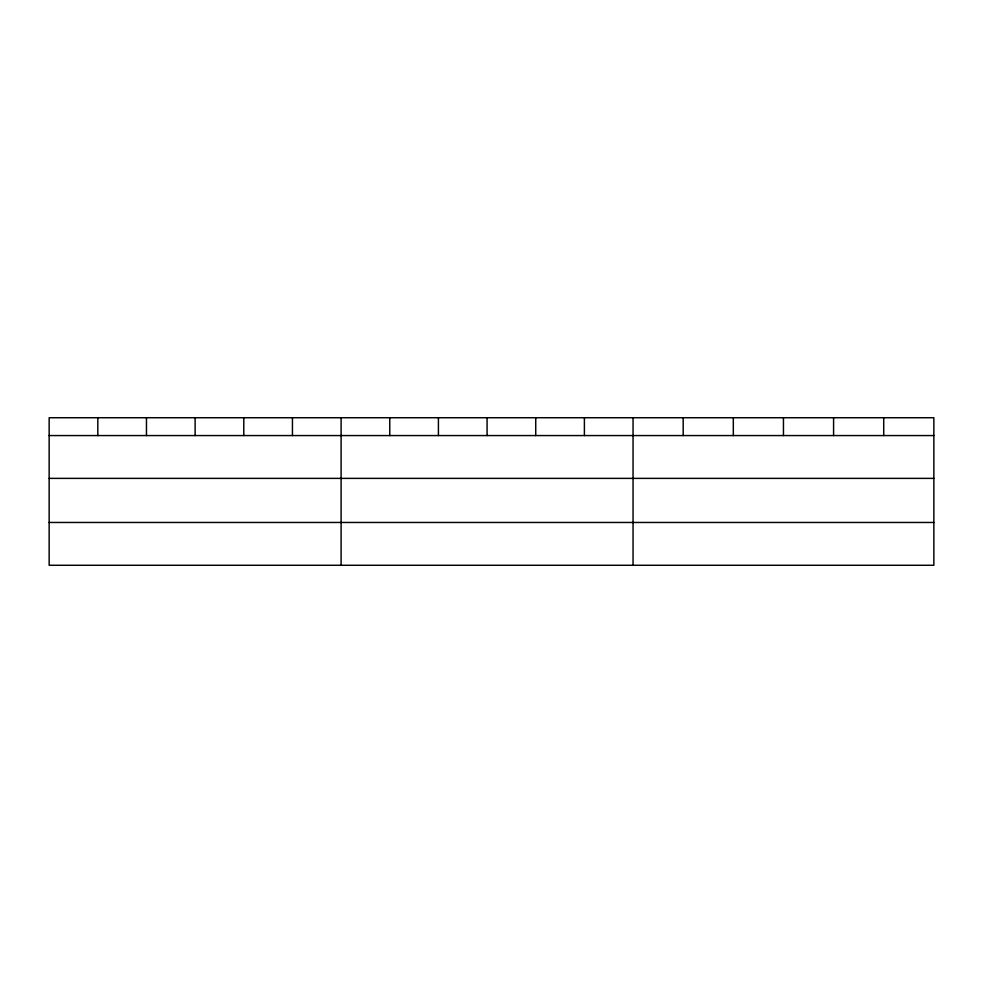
<?xml version="1.0" encoding="UTF-8"?>
<svg xmlns="http://www.w3.org/2000/svg" width="983" height="983" viewBox="0 0 983 983"><rect width="100%" height="100%" fill="white"/><g stroke="black" fill="none" stroke-linecap="round" stroke-linejoin="round"><path stroke-width="1.47" d="M933.85 478.377L933.85 417.726L49.15 417.726L49.15 565.274L933.85 565.274L933.85 478.377L49.15 478.377M49.15 435.567L933.85 435.567M49.15 522.465L933.85 522.465M883.717 417.726L883.717 435.567M833.584 417.726L833.584 435.567M783.451 417.726L783.451 435.567M733.318 417.726L733.318 435.567M683.185 417.726L683.185 435.567M633.052 417.726L633.052 565.274M584.394 417.726L584.394 435.567M535.735 417.726L535.735 435.567M487.076 417.726L487.076 435.567M438.418 417.726L438.418 435.567M389.76 417.726L389.76 435.567M341.101 417.726L341.101 565.274M292.442 417.726L292.442 435.567M243.784 417.726L243.784 435.567M195.126 417.726L195.126 435.567M146.467 417.726L146.467 435.567M97.808 417.726L97.808 435.567"/></g></svg>
